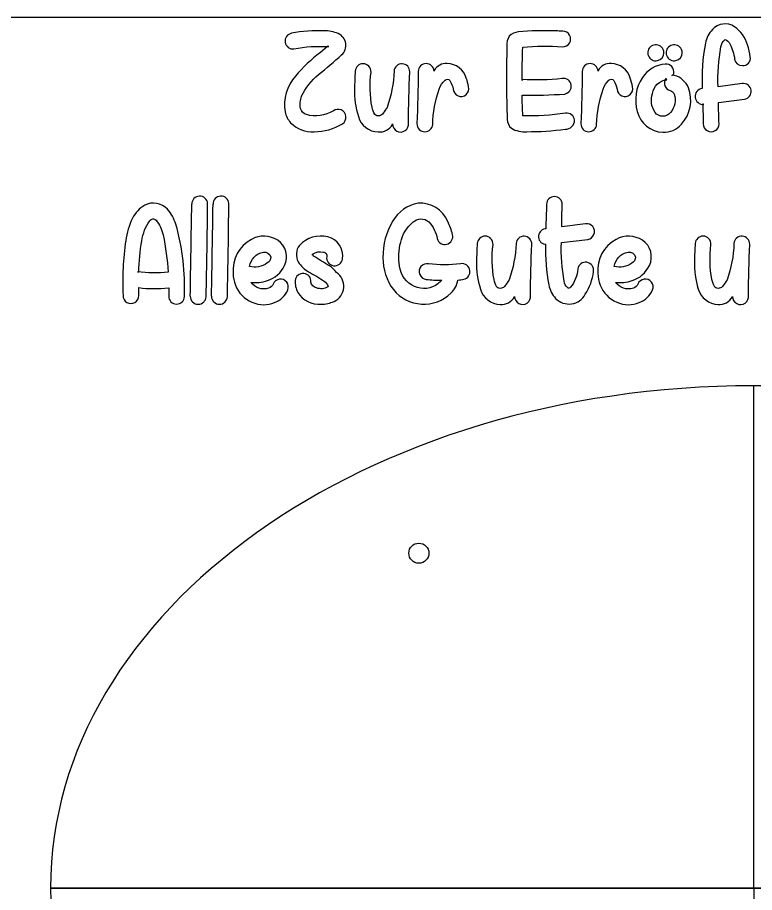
# Model space of a CAD drawing. Header units: millimetres. Extents: x -440 to 440, y -260 to 260.
# Drawn here: x -219.9 to 0.2, y -1.3 to 260 of the extents above; entities that cross this region are included whole.
import ezdxf

# ---------------------------------------------------------------- set-up
doc = ezdxf.new("R2010")
doc.units = ezdxf.units.MM
doc.layers.get('0').update_dxf_attribs({"linetype": 'CONTINUOUS'})

msp = doc.modelspace()

# ---------------------------------------------------------------- linework, layer by layer
for q in [(0, 150), (0, -150)]:
    msp.add_line((0, 0), q)
for points in [[(440, 260), (-440, 260), (-440, -260), (440, -260)], [(-210, 0), (210, 0), (0, 0)]]:
    msp.add_lwpolyline(points, close=True)
for points in [[(-5.71, 257.25, 0.371032), (-12.35, 256.39, 0.141694), (-14.43, 252.32, 0.057975), (-15.36, 238.75), (-15.42, 238.75, 0.994774), (-14.91, 234.06, 0.047729), (-15.27, 234.08, -0.020181), (-15.09, 228.28, 1.015689), (-10.36, 228.28, 0.000505), (-10.56, 234.61), (-2.77, 235.62, 0.413125), (-0.77, 238.26, 0.420169), (-3.47, 240.27), (-10.66, 239.3, -0.052228), (-9.82, 251.23, -0.201111), (-8.55, 253.38, -0.232941), (-7.14, 252.11, -0.101174), (-5.71, 247.56, 0.37701), (-3.37, 245.62, 0.502197), (-1.05, 248.3, 0.044553), (-1.85, 251.83, 0.176227)], [(-138.01, 255.29, 0.972234), (-137.32, 250.62, -0.063597), (-126.89, 251.31), (-127.27, 251.33), (-129.41, 249.51, 0.061704), (-136.89, 242.48, 0.22528), (-139.94, 231.8, 0.131967), (-138.32, 228.57, 0.216831), (-131.29, 225.9, 0.140846), (-122.83, 228.26, 1.039886), (-125.55, 232.09, -0.19164), (-133.59, 230.98, -0.274243), (-135.33, 232.85, -0.150948), (-135.02, 236.48, -0.117152), (-129.94, 242.95, 0.011488), (-123.07, 248.83, 0.546793), (-124.08, 255.18, 0.094563), (-128.38, 256.05, 0.052708)], [(-73, 254.45, 0.162831), (-73.7, 251.43, 0.017849), (-73.59, 229.53, 0.224678), (-72.37, 226.93, 0.160914), (-67.8, 225.9, 0.034948), (-56.26, 226.64, 0.432614), (-53.49, 229.39, 0.419341), (-56.18, 231.41, -0.046486), (-68.96, 230.66, -0.013688), (-69.13, 236.8, 0.022547), (-56.46, 237.15, 0.998819), (-57.2, 241.78, -0.04628), (-69.11, 241.5), (-69.11, 241.23, -0.0122), (-69, 251.15, -0.0413), (-57.08, 251.23, 1.004158), (-57, 255.94, -0.018287), (-59.15, 256, 0.033202), (-70.32, 255.68, 0.181977)], [(-26.85, 249.49, 0.211243), (-27.55, 251.15, 5.132643)], [(-21.36, 249.49, 0.211243), (-22.06, 251.15, 5.132643)], [(-107.87, 228.09), (-107.87, 228.2, 1.080458), (-103.13, 228.52, -0.006923), (-102.72, 243.77, 0.972098), (-107.42, 244.02, -0.075591), (-109.47, 233.16, -0.008161), (-110.63, 231.43, -0.465595), (-113.16, 231, -0.072327), (-114, 233.22, -0.079333), (-114.3, 243.67, 0.429779), (-116.66, 246.21, 0.382466), (-119, 244.02, 0.017552), (-119.2, 238.76, 0.089359), (-118.08, 230.4, 0.326213), (-112.15, 225.82, 0.297418)], [(-100.57, 228.28, 0.426893), (-98.22, 225.86, 0.377654), (-95.86, 228.03, -0.078711), (-93.93, 238.63, -0.113731), (-92.19, 241.27, -0.436425), (-90.76, 241.19, -0.094244), (-89.75, 238.57, 1.09212), (-85.14, 239.32, 0.045361), (-85.85, 241.9, 0.32744), (-91.52, 246.25, 0.29231), (-95.45, 244.16), (-95.45, 243.98, 0.97361), (-100.18, 243.91, -0.006775)], [(-46.5, 243.98, 0.97361), (-51.22, 243.91, -0.006775), (-51.61, 228.28, 0.426893), (-49.27, 225.86, 0.377654), (-46.91, 228.03, -0.078711), (-44.97, 238.63, -0.113731), (-43.23, 241.27, -0.436425), (-41.81, 241.19, -0.094244), (-40.79, 238.57, 1.09212), (-36.18, 239.32, 0.045361), (-36.89, 241.9, 0.32744), (-42.57, 246.25, 0.29231), (-46.5, 244.16)], [(-26.46, 246.11, 0.22997), (-33.25, 242.07, 0.220858), (-34.77, 231.92, 0.338429), (-27.16, 225.74, 0.233709), (-21.59, 228.16, 0.286369), (-19.5, 239.02, 0.216615), (-23.62, 242.71, 0.30077), (-24.46, 242.71, 0.336984), (-23.9, 243.24, 0.511774)], [(-23.78, 237.15, -0.26003), (-24.84, 231.64, -0.49824), (-29.48, 231.66, -0.230769), (-30.25, 237.32, -0.329017), (-25.97, 241.43, 0.051323), (-25.94, 241.44, 0.385187), (-26.05, 241.46, 0.621934), (-26.32, 241.68, 0.49671), (-24.97, 238.2, -0.213044)], [(-57.35, 197.47, -0.017118), (-57.16, 204.21, 0.982652), (-61.88, 204.21, -0.005838), (-62.12, 196.91), (-62.31, 196.87, 0.925649), (-61.94, 192.22), (-62.16, 192.22, 0.052432), (-61.22, 180.17, 0.141694), (-59.15, 176.11, 0.507157), (-50.3, 177.34, 0.118534), (-47.86, 184.09, 0.405181), (-49.83, 186.89, 0.421735), (-52.51, 184.92, -0.150248), (-54.71, 179.41, -0.485739), (-55.66, 179.32, -0.19862), (-56.61, 181.22, -0.050925), (-57.45, 192.77), (-49.58, 193.74, 1.010308), (-50.28, 198.39)], [(-175.13, 202.75, 0.341206), (-181.89, 203.91, 0.144449), (-185.53, 200.05, 0.077287), (-187.54, 193.37, 0.049107), (-188.37, 176.97, 1.015689), (-183.65, 176.97, 0.011763), (-183.69, 179.31, 0.057024), (-174.72, 179.23, -0.018077), (-174.72, 176.77, 0.992509), (-170.02, 176.69, 0.031412), (-170.41, 187.32, 0.048317), (-172.63, 198.31, 0.111508)], [(-110.73, 188.26, 0.165709), (-107.62, 178.72, 0.444674), (-90.4, 177.73, 0.173543), (-88.37, 181.58, 0.043506), (-86.55, 181.83, 0.379968), (-84.75, 184.41, 0.434017), (-87.53, 186.44, -0.057442), (-97.1, 186.42, 1.047312), (-97.84, 181.79, 0.021433), (-93.17, 181.5, -0.013412), (-94.3, 180.5, -0.284956), (-101.28, 179.66, -0.263905), (-105.81, 185.78, -0.101938), (-105.44, 192.86, -0.171229), (-101.78, 198.86, -0.397488), (-97.04, 198.94, -0.145176), (-94.54, 193.96, 0.990706), (-89.95, 195.13, 0.055664), (-91.38, 199.07, 0.318471), (-100.26, 204.52, 0.226966), (-107.74, 199.25, 0.146133)], [(-180.39, 199.29, -0.48811), (-178.51, 199.47, -0.105879), (-176.38, 195.09, -0.034141), (-174.88, 183.9, -0.054818), (-184.06, 184.02), (-183.65, 184.02, -0.039186), (-182.73, 193.33, -0.122415)], [(-142.16, 193.45, 0.281727), (-150.02, 193.7, 0.302112), (-155.45, 183.61, 0.416012), (-146.32, 174.23, 0.098489), (-143.12, 174.9, 0.213826), (-139.16, 178.63, 1.004494), (-143.51, 180.4, -0.216614), (-144.88, 179.17, -0.322528), (-150.21, 180.89, 0.115395), (-145.25, 181.42, 0.208378), (-140.09, 185.91, 0.378892)], [(-136.95, 181.44, 0.142191), (-136.17, 177.9, 0.282509), (-129.16, 174.35, 0.102207), (-125.35, 175.21, 0.588379), (-124.62, 183.84, 0.093215), (-126.68, 185.81, -0.010126), (-131.44, 188.76, 0.398472), (-131.87, 189.11, -0.083997), (-131.73, 189.31, -0.231355), (-128.53, 189.93, -0.477114), (-127.53, 188.55, 0.995227), (-122.83, 187.88, 0.39309), (-127.2, 194.47, 0.277987), (-135.66, 191.95, 0.301787), (-136.03, 187.01, 0.118734), (-132.93, 184.04, -0.031464), (-128.3, 181.22, -0.219784), (-127.14, 179.66), (-127.18, 179.6, -0.24159), (-130.56, 179.23, -0.317917), (-132.24, 180.99, 0.994403)], [(-82.76, 187.25, 0.089359), (-81.64, 178.89, 0.326213), (-75.71, 174.31, 0.297418), (-71.43, 176.58), (-71.43, 176.69, 1.080458), (-66.69, 177.01, -0.006923), (-66.28, 192.26, 0.972098), (-70.98, 192.51, -0.075591), (-73.03, 181.65, -0.008161), (-74.19, 179.92, -0.465595), (-76.73, 179.49, -0.072327), (-77.56, 181.71, -0.079333), (-77.86, 192.16, 0.429779), (-80.22, 194.7, 0.382466), (-82.57, 192.51, 0.017552)], [(-33.23, 193.45, 0.281727), (-41.08, 193.7, 0.302112), (-46.51, 183.61, 0.416012), (-37.39, 174.23, 0.098489), (-34.19, 174.9, 0.213826), (-30.22, 178.63, 1.004494), (-34.58, 180.4, -0.216614), (-35.94, 179.17, -0.322528), (-41.28, 180.89, 0.115395), (-36.32, 181.42, 0.208378), (-31.16, 185.91, 0.378892)], [(-6.35, 176.58), (-6.35, 176.69, 1.080458), (-1.6, 177.01, -0.006923), (-1.19, 192.26, 0.972098), (-5.9, 192.51, -0.075591), (-7.95, 181.65, -0.008161), (-9.1, 179.92, -0.465595), (-11.64, 179.49, -0.072327), (-12.47, 181.71, -0.079333), (-12.77, 192.16, 0.429779), (-15.13, 194.7, 0.382466), (-17.48, 192.51, 0.017552), (-17.67, 187.25, 0.089359), (-16.55, 178.89, 0.326213), (-10.62, 174.31, 0.297418)], [(-145.37, 186.61, -0.223492), (-150.6, 185.62, -0.33132), (-146.44, 189.92, -0.365164), (-144.23, 188.45, -0.293908)], [(-35.3, 188.45, -0.293908), (-36.43, 186.61, -0.223492), (-41.67, 185.62, -0.33132), (-37.51, 189.92, -0.365164)]]:
    msp.add_lwpolyline(points, format="xyb", close=True)
msp.add_circle((-100, 100), 3)
for centre, radius, start, end in [((-165.46, 204.26), 2.37, 4.6308, 180.1017), ((-159.11, 204.26), 2.37, 4.6308, 180.1017), ((-21496.77, 539.17), 21331.57, 359.026568, 359.100389), ((-2285.37, 224.78), 2122.37, 358.69958, 359.45104), ((-21490.42, 539.17), 21331.57, 359.026568, 359.100389), ((-2279.03, 224.78), 2122.37, 358.69958, 359.45104), ((-165.91, 176.71), 2.37, 178.6469, 269.95), ((-165.94, 176.74), 2.4, 270.7006, 356.8823), ((-159.56, 176.71), 2.37, 178.6469, 269.95), ((-159.6, 176.74), 2.4, 270.7006, 356.8823)]:
    msp.add_arc(centre, radius, start, end)
msp.add_ellipse((0, 0), major_axis=(-210, 0), ratio=0.714286, start_param=-1.570796, end_param=4.712389)

doc.saveas('drawing.dxf')
